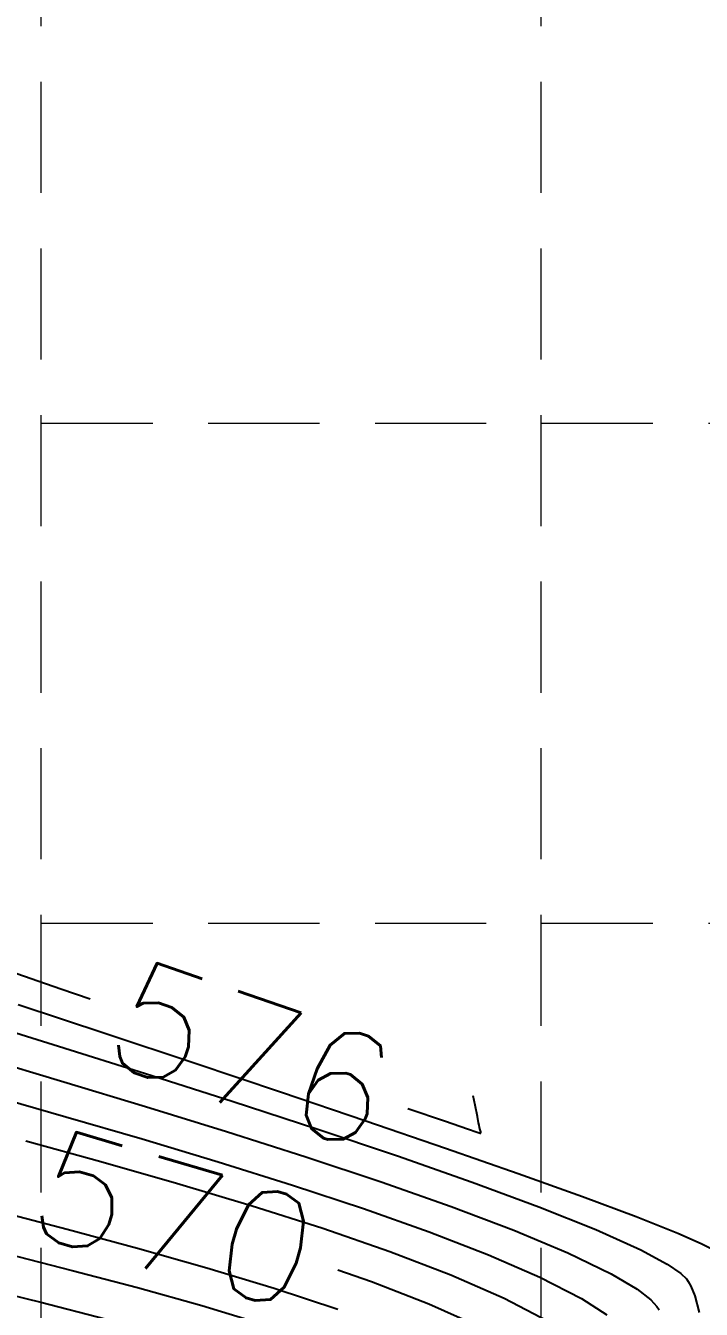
# Model space of a CAD drawing. Header units: inches. Extents: x 2547543 to 2548696, y 7125653 to 7126375.
# Drawn here: x 2548641.01 to 2548665.32, y 7125838.46 to 7125884.7 of the extents above; entities that cross this region are included whole.
import ezdxf

# ---------------------------------------------------------------- set-up
doc = ezdxf.new("R2010")
doc.units = ezdxf.units.IN
doc.header["$MEASUREMENT"] = 0
doc.linetypes.add('HIDDEN', pattern=[0.375, 0.25, -0.125])
for name, color, linetype in [('CONT-MJR', 6, 'Continuous'), ('CONT-MNR', 14, 'Continuous'), ('GRID', 254, 'HIDDEN')]:
    doc.layers.add(name, color=color, linetype=linetype)
doc.styles.add('L80', font='simplex', dxfattribs={"height": 3.2})

msp = doc.modelspace()

# ---------------------------------------------------------------- linework, layer by layer
at = {"layer": 'CONT-MJR', "color": 35, "extrusion": (-0.3146182460299025, -0.9492182885222281, 0), "elevation": -7565835.491574457}
msp.add_lwpolyline([(177294.1471753777, 575.0000000000009), (177297.4736158862, 575.0000000000009)], dxfattribs=at)
at = {"layer": 'CONT-MJR', "color": 35}
for points, elevation in [([(2548643.896574926, 7125848.39637847), (2548647.078937866, 7125847.33558867)], 575), ([(2548661.043454833, 7125842.524318365), (2548662.982904816, 7125841.80182854)], 575), ([(2548662.982904816, 7125841.80182854), (2548664.483205708, 7125841.206336293)], 575), ([(2548653.460456788, 7125839.460341248), (2548655.516157372, 7125838.665237795)], 570), ([(2548655.516157372, 7125838.665237795), (2548657.317081811, 7125837.858479523)], 570)]:
    msp.add_lwpolyline(points, dxfattribs=dict(at, elevation=elevation))
at = {"layer": 'CONT-MJR', "color": 35, "extrusion": (-0.3183649494924452, -0.9479682267537625, 0), "elevation": -7566476.761396136}
msp.add_lwpolyline([(147416.4249563226, 575), (147419.7382771554, 575)], dxfattribs=at)
at = {"layer": 'CONT-MJR', "color": 35, "extrusion": (-0.3211855799975017, -0.9470162739898763, 0), "elevation": -7566882.092891012}
msp.add_lwpolyline([(124894.1642623716, 575), (124897.3671618942, 575)], dxfattribs=at)
at = {"layer": 'CONT-MJR', "color": 35, "extrusion": (-0.3249565902916112, -0.9457289328481233, 0), "elevation": -7567319.696781727}
msp.add_lwpolyline([(94744.74517357629, 575.0000000000009), (94747.76843757089, 575.0000000000009)], dxfattribs=at)
at = {"layer": 'CONT-MJR', "color": 35, "extrusion": (0.3301403240253967, 0.9439318653655073, 0), "elevation": 7567725.628423537}
msp.add_lwpolyline([(-53229.18209191225, 575.0000000000009), (-53231.95654391404, 575.0000000000009)], dxfattribs=at)
at = {"layer": 'CONT-MJR', "color": 35, "extrusion": (-0.3375944207263414, -0.9412916695129337, 0), "elevation": -7567909.954994821}
msp.add_lwpolyline([(-6613.727101412602, 575.0000000000009), (-6611.27056821296, 575.0000000000009)], dxfattribs=at)
at = {"layer": 'CONT-MJR', "color": 35, "extrusion": (-0.4045751596983268, -0.9145047513026235, 0), "elevation": -7547741.980532962}
msp.add_lwpolyline([(-552172.5646705581, 575), (-552171.6466764687, 575)], dxfattribs=at)
at = {"layer": 'CONT-MJR', "color": 35, "extrusion": (0.4685476153308094, 0.8834382446825652, 0), "elevation": 7489411.378340336}
msp.add_lwpolyline([(1087207.311454177, 575.0000000000005), (1087206.862147744, 575.0000000000005)], dxfattribs=at)
at = {"layer": 'CONT-MJR', "color": 35, "extrusion": (-0.3263833331466592, -0.9452374938839851, 0), "elevation": -7567448.644772222}
msp.add_lwpolyline([(83326.29163267836, 570), (83327.57520675333, 570)], dxfattribs=at)
at = {"layer": 'CONT-MNR', "color": 35}
for points, elevation in [([(2548639.341440571, 7125851.024368373), (2548642.281366016, 7125850.00726602)], 576), ([(2548642.281366016, 7125850.00726602), (2548643.328945021, 7125849.645147834)], 576), ([(2548639.113995737, 7125848.895539786), (2548642.186291935, 7125847.944151176)], 574), ([(2548642.186291935, 7125847.944151176), (2548645.319312947, 7125846.960702342)], 574), ([(2548639.504184179, 7125847.515306063), (2548642.387447013, 7125846.659382444)], 573), ([(2548642.387447013, 7125846.659382444), (2548645.320635687, 7125845.772334379)], 573), ([(2548639.744960271, 7125846.170746192), (2548642.452472282, 7125845.40005007)], 572), ([(2548657.179855551, 7125845.821049837), (2548657.113539883, 7125846.149402964)], 576), ([(2548648.443991775, 7125845.96214062), (2548651.491261423, 7125844.965413345)], 574), ([(2548657.308704847, 7125845.183069836), (2548657.263545237, 7125845.406671587)], 576), ([(2548657.326008616, 7125845.097392547), (2548657.308704847, 7125845.183069836)], 576), ([(2548651.491261423, 7125844.965413345), (2548654.392054892, 7125843.987467851)], 574), ([(2548657.263049759, 7125844.84443362), (2548657.370859402, 7125844.808844788)], 576), ([(2548657.343312385, 7125845.011715258), (2548657.326008616, 7125845.097392547)], 576), ([(2548657.38633008, 7125844.850444982), (2548657.366958798, 7125844.928413508)], 576), ([(2548657.370859402, 7125844.808844788), (2548657.385105922, 7125844.804780167)], 576), ([(2548657.385105922, 7125844.804780167), (2548657.389024475, 7125844.813880095)], 576), ([(2548647.942421704, 7125843.773348689), (2548650.613798107, 7125842.93516081)], 572), ([(2548651.090461122, 7125843.954832865), (2548653.803933166, 7125843.049363385)], 573), ([(2548654.392054892, 7125843.987467851), (2548657.077305188, 7125843.045251474)], 574), ([(2548653.803933166, 7125843.049363385), (2548656.321001618, 7125842.162737407)], 573), ([(2548649.123927981, 7125842.207217986), (2548651.701979423, 7125841.384335743)], 571), ([(2548656.321001618, 7125842.162737407), (2548658.580084118, 7125841.307446917)], 573), ([(2548642.505979451, 7125841.347165748), (2548645.031504717, 7125840.668627169)], 569), ([(2548651.701979423, 7125841.384335743), (2548654.118441594, 7125840.549132038)], 571), ([(2548655.531701771, 7125841.253654139), (2548657.667168023, 7125840.428152729)], 572), ([(2548661.524908266, 7125841.335795405), (2548663.149127056, 7125840.602450384)], 574), ([(2548663.149127056, 7125840.602450384), (2548664.097713266, 7125840.089494183)], 574), ([(2548640.360529909, 7125840.459679585), (2548642.683947503, 7125839.866479438)], 568), ([(2548660.519598308, 7125840.495983899), (2548662.077961829, 7125839.740840341)], 573), ([(2548639.292306023, 7125839.276474052), (2548641.558024507, 7125838.714722289)], 567), ([(2548663.008840821, 7125839.185670121), (2548663.502084827, 7125838.802040795)], 573), ([(2548664.944095206, 7125839.298992477), (2548665.094369256, 7125838.943962049)], 574), ([(2548641.558024507, 7125838.714722289), (2548643.871010825, 7125838.125792447)], 567), ([(2548663.502084827, 7125838.802040795), (2548663.725945597, 7125838.563381395)], 573), ([(2548665.094369256, 7125838.943962049), (2548665.245573105, 7125838.351292893)], 574)]:
    msp.add_lwpolyline(points, dxfattribs=dict(at, elevation=elevation))
at = {"layer": 'CONT-MNR', "color": 35, "extrusion": (0.3044063998423918, 0.9525422529919574, 0), "elevation": 7563494.264550521}
msp.add_lwpolyline([(-258538.9354005116, 574.0000000000009), (-258542.215757702, 574.0000000000009)], dxfattribs=at)
at = {"layer": 'CONT-MNR', "color": 35, "extrusion": (-0.296100427437521, -0.955156812712613, 0), "elevation": -7560955.104611422}
msp.add_lwpolyline([(324389.9621512368, 573.0000000000009), (324393.0208449685, 573.0000000000009)], dxfattribs=at)
at = {"layer": 'CONT-MNR', "color": 35, "extrusion": (-0.3247943264566237, -0.9457846718474497, 0), "elevation": -7567304.244308577}
msp.add_lwpolyline([(96044.35382114444, 576), (96045.78814492282, 576)], dxfattribs=at)
at = {"layer": 'CONT-MNR', "color": 35, "extrusion": (0.9802086207710015, 0.1979673199450132, 0), "elevation": 3908900.338618929}
msp.add_lwpolyline([(6480264.249978492, 576.0000000000009), (6480264.672723448, 576.0000000000009)], dxfattribs=at)
at = {"layer": 'CONT-MNR', "color": 35, "extrusion": (-0.2799124711109113, -0.9600255249297195, 0), "elevation": -7554390.27760079}
msp.add_lwpolyline([(452148.8136105344, 572.0000000000009), (452151.6791565442, 572.0000000000009)], dxfattribs=at)
at = {"layer": 'CONT-MNR', "color": 35, "extrusion": (-0.3235345125835959, -0.946216370164507, 0), "elevation": -7567169.627367148}
msp.add_lwpolyline([(106123.2773857526, 576.0000000000005), (106124.1156630139, 576.0000000000005)], dxfattribs=at)
at = {"layer": 'CONT-MNR', "color": 35, "extrusion": (-0.3048870842001429, -0.952388505751689, 0), "elevation": -7563622.675977184}
msp.add_lwpolyline([(254725.2271882491, 573), (254728.2178724734, 573)], dxfattribs=at)
at = {"layer": 'CONT-MNR', "color": 35, "extrusion": (-0.3208953449302464, -0.9471146591633445, 0), "elevation": -7566844.362621959}
msp.add_lwpolyline([(127219.8456589975, 576.0000000000005), (127220.2157436116, 576.0000000000005)], dxfattribs=at)
at = {"layer": 'CONT-MNR', "color": 35, "extrusion": (0.961992582239524, 0.2730755787618749, 0), "elevation": 4397683.709678371}
msp.add_lwpolyline([(6159033.877774941, 576.0000000000009), (6159033.964367863, 576.0000000000009)], dxfattribs=at)
at = {"layer": 'CONT-MNR', "color": 35, "extrusion": (0.9972960420353615, 0.0734888055461679, 0), "elevation": 3065435.750457692}
msp.add_lwpolyline([(6919279.041775004, 576.0000000000005), (6919279.078439029, 576.0000000000005)], dxfattribs=at)
at = {"layer": 'CONT-MNR', "color": 35, "extrusion": (0.2655204271793171, 0.9641052342719196, 0), "elevation": 7546780.264998746}
msp.add_lwpolyline([(-565100.8541686251, 571), (-565103.6632501737, 571)], dxfattribs=at)
at = {"layer": 'CONT-MNR', "color": 35, "extrusion": (-0.2882822735719356, -0.9575454718937352, 0), "elevation": -7558049.461967973}
msp.add_lwpolyline([(386188.9922292512, 572.0000000000009), (386191.8526178077, 572.0000000000009)], dxfattribs=at)
at = {"layer": 'CONT-MNR', "color": 35, "extrusion": (-0.2747030224618936, -0.9615291204380138, 0), "elevation": -7551826.444029897}
msp.add_lwpolyline([(493104.3273426623, 571), (493107.1602734718, 571)], dxfattribs=at)
at = {"layer": 'CONT-MNR', "color": 35, "extrusion": (-0.287256789459846, -0.9578536093314164, 0), "elevation": -7557630.442509093}
msp.add_lwpolyline([(394283.4091386455, 571), (394286.2076308676, 571)], dxfattribs=at)
at = {"layer": 'CONT-MNR', "color": 35, "extrusion": (-0.3140287121309854, -0.9494134862942251, 0), "elevation": -7565720.853778965}
msp.add_lwpolyline([(182003.984815747, 572), (182006.6688625054, 572)], dxfattribs=at)
at = {"layer": 'CONT-MNR', "color": 35, "extrusion": (-0.3474565393872056, -0.9376960878861911, 0), "elevation": -7567422.714588501}
msp.add_lwpolyline([(-86054.99396693567, 574.0000000000009), (-86052.43381961808, 574.0000000000009)], dxfattribs=at)
at = {"layer": 'CONT-MNR', "color": 35, "extrusion": (-0.2507519060089551, -0.968051383777161, 0), "elevation": -7537257.5428101}
msp.add_lwpolyline([(680396.0322730606, 569.0000000000009), (680398.604947468, 569.0000000000009)], dxfattribs=at)
at = {"layer": 'CONT-MNR', "color": 35, "extrusion": (-0.3336328268217681, -0.9427031011229974, 0), "elevation": -7567867.797566544}
msp.add_lwpolyline([(25208.39883143967, 572), (25210.91248973925, 572)], dxfattribs=at)
at = {"layer": 'CONT-MNR', "color": 35, "extrusion": (0.3718327818328149, 0.928299726572442, 0), "elevation": 7562592.468374388}
msp.add_lwpolyline([(283701.815156871, 574.0000000000009), (283699.6100900201, 574.0000000000009)], dxfattribs=at)
at = {"layer": 'CONT-MNR', "color": 35, "extrusion": (-0.3859654095569202, -0.9225132533603835, 0), "elevation": -7557377.10014559}
msp.add_lwpolyline([(-399156.9402481141, 573.0000000000009), (-399154.837823913, 573.0000000000009)], dxfattribs=at)
at = {"layer": 'CONT-MNR', "color": 35, "extrusion": (-0.2725153458176005, -0.9621514362583022, 0), "elevation": -7550682.715994272}
msp.add_lwpolyline([(510281.5435227943, 569.0000000000009), (510284.1451863763, 569.0000000000009)], dxfattribs=at)
at = {"layer": 'CONT-MNR', "color": 35, "extrusion": (-0.3576153708322248, -0.9338689664747032, 0), "elevation": -7566039.236571035}
msp.add_lwpolyline([(-168201.1229786109, 571), (-168198.7717086375, 571)], dxfattribs=at)
at = {"layer": 'CONT-MNR', "color": 35, "extrusion": (-0.399121775978959, -0.9168979266741756, 0), "elevation": -7550893.088866753}
msp.add_lwpolyline([(-507219.1561983814, 572.0000000000009), (-507217.1431405786, 572.0000000000009)], dxfattribs=at)
at = {"layer": 'CONT-MNR', "color": 35, "extrusion": (0.5706041704249892, 0.8212252314034256, 0), "elevation": 7306198.039606301}
msp.add_lwpolyline([(1973006.809432779, 574.0000000000009), (1973006.220548857, 574.0000000000009)], dxfattribs=at)
at = {"layer": 'CONT-MNR', "color": 35, "extrusion": (-0.2560537180666885, -0.9666625540819427, 0), "elevation": -7540872.00055817}
msp.add_lwpolyline([(639079.6541470557, 568.0000000000005), (639082.0832165293, 568.0000000000005)], dxfattribs=at)
at = {"layer": 'CONT-MNR', "color": 35, "extrusion": (0.2907582122249567, 0.9567965625062347, 0), "elevation": 7559019.379127944}
msp.add_lwpolyline([(-366640.7129757423, 569), (-366643.2458948311, 569)], dxfattribs=at)
at = {"layer": 'CONT-MNR', "color": 35, "extrusion": (-0.4014496049151541, -0.9158811138534666, 0), "elevation": -7549579.079570349}
msp.add_lwpolyline([(-526399.3516812604, 571), (-526397.2597076623, 571)], dxfattribs=at)
at = {"layer": 'CONT-MNR', "color": 35, "extrusion": (-0.4577199660427299, -0.88909641360532, 0), "elevation": -7502130.799961047}
msp.add_lwpolyline([(-995635.0385895222, 572), (-995633.3508757129, 572)], dxfattribs=at)
at = {"layer": 'CONT-MNR', "color": 35, "extrusion": (-0.5122164197911222, -0.8588564136666645, 0), "elevation": -7425539.729012538}
msp.add_lwpolyline([(-1461037.348132011, 573), (-1461036.264273316, 573)], dxfattribs=at)
at = {"layer": 'CONT-MNR', "color": 35, "extrusion": (-0.6950584510479997, -0.7189532318772588, 0), "elevation": -6894616.376732886}
msp.add_lwpolyline([(-3120504.503755461, 574), (-3120504.217750594, 574)], dxfattribs=at)
at = {"layer": 'CONT-MNR', "color": 35, "extrusion": (-0.2694256958165308, -0.9630211806776519, 0), "elevation": -7549004.583710622}
msp.add_lwpolyline([(534514.9511533862, 568.0000000000005), (534517.361889099, 568.0000000000005)], dxfattribs=at)
at = {"layer": 'CONT-MNR', "color": 35, "extrusion": (-0.315788593976218, -0.948829575800904, 0), "elevation": -7566041.594176415}
msp.add_lwpolyline([(167975.7095074332, 569), (167978.1192205185, 569)], dxfattribs=at)
at = {"layer": 'CONT-MNR', "color": 35, "extrusion": (0.8102842559232863, 0.5860370505376311, 0), "elevation": 6241148.945718248}
msp.add_lwpolyline([(4280343.6068466, 574.0000000000005), (4280343.494020244, 574.0000000000005)], dxfattribs=at)
at = {"layer": 'CONT-MNR', "color": 35, "extrusion": (0.8746775069446163, 0.4847053319751606, 0), "elevation": 5683192.202358129}
msp.add_lwpolyline([(4997460.052916598, 574), (4997459.865109589, 574)], dxfattribs=at)
at = {"layer": 'CONT-MNR', "color": 35, "extrusion": (0.4666476819087597, 0.8844432943774186, 0), "elevation": 7491725.859132497}
msp.add_lwpolyline([(1071112.508245291, 571.0000000000009), (1071110.725061077, 571.0000000000009)], dxfattribs=at)
at = {"layer": 'CONT-MNR', "color": 35, "extrusion": (0.5419275946123863, 0.8404251794167242, 0), "elevation": 7369924.12836838}
msp.add_lwpolyline([(1719729.819243037, 572), (1719728.731042169, 572)], dxfattribs=at)
at = {"layer": 'CONT-MNR', "color": 35, "extrusion": (-0.2883856750472426, -0.9575143353639914, 0), "elevation": -7558085.993729073}
msp.add_lwpolyline([(385376.60339113, 568), (385378.946870141, 568)], dxfattribs=at)
at = {"layer": 'CONT-MNR', "color": 35, "extrusion": (0.8218316796429217, 0.5697303663447246, 0), "elevation": 6154379.205967506}
msp.add_lwpolyline([(4404188.75713554, 573), (4404188.618540439, 573)], dxfattribs=at)
at = {"layer": 'GRID', "color": 252, "linetype": 'HIDDEN', "lineweight": 0, "ltscale": 16}
for p, q in [((2548641.551408239, 7126356.672056636), (2548641.551408239, 7125726.296813901)), ((2548659.551408239, 7126356.672056636), (2548659.551408239, 7125726.296813901)), ((2547561.583313602, 7125870.376313471), (2548677.583313586, 7125870.376313471)), ((2547561.583313602, 7125852.376313472), (2548677.583313586, 7125852.376313472))]:
    msp.add_line(p, q, dxfattribs=at)

# ---------------------------------------------------------------- texts
at = {"layer": 'CONT-MJR', "color": 35, "insert": (2548642.013695485, 7125845.080834201, 570), "char_height": 4, "width": 15.04761904761904, "attachment_point": 1, "rotation": 343.6005434327087, "style": 'L80'}
msp.add_mtext('\\Fsimplex.shx;\\W1.0000000000;\\T1.0000000000;\\o\\l570', dxfattribs=at)
at = {"layer": 'CONT-MNR', "color": 35, "insert": (2548644.926053899, 7125851.207811878, 576), "char_height": 4, "width": 15.04761904761904, "attachment_point": 1, "rotation": 340.96149955821977, "style": 'L80'}
msp.add_mtext('\\Fsimplex.shx;\\W1.0000000000;\\T1.0000000000;\\o\\l576', dxfattribs=at)

doc.saveas('drawing.dxf')
